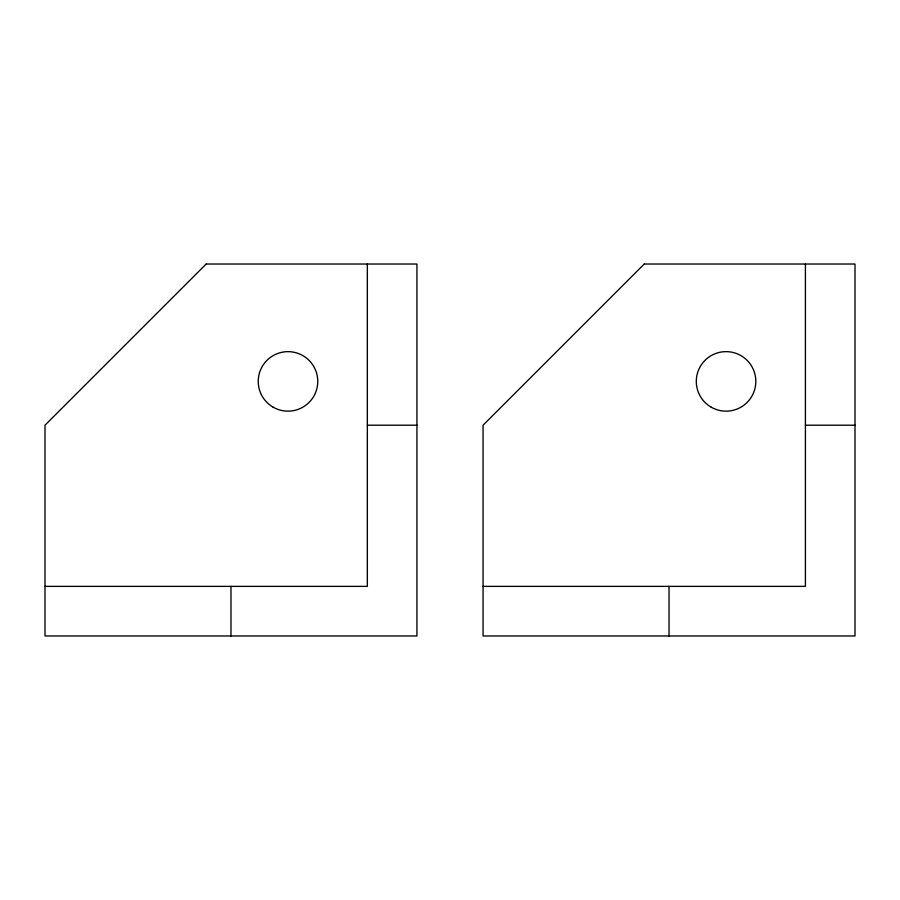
<?xml version="1.0" encoding="UTF-8"?>
<svg xmlns="http://www.w3.org/2000/svg" width="900" height="900" viewBox="0 0 900 900"><rect width="100%" height="100%" fill="white"/><g stroke="black" fill="none" stroke-linecap="round" stroke-linejoin="round"><path stroke-width="1.35" d="M367.346 425.205L416.936 425.205M805.41 425.205L855 425.205M45 586.373L367.346 586.373L367.346 264.026M483.064 586.373L805.41 586.373L805.41 264.026M669.026 586.373L669.026 635.974M230.974 586.373L230.974 635.974M206.179 264.026L45 425.205L45 635.974L416.936 635.974L416.936 264.026L206.179 264.026M644.231 264.026L483.064 425.205L483.064 635.974L855 635.974L855 264.026L644.231 264.026M273.127 407.171A29.756 29.756 0 0 0 317.756 381.397A29.756 29.756 0 0 0 273.127 355.624A29.756 29.756 0 0 0 273.127 407.171M711.18 407.171A29.756 29.756 0 0 0 755.82 381.397A29.756 29.756 0 0 0 711.18 355.624A29.756 29.756 0 0 0 711.18 407.171"/></g></svg>
